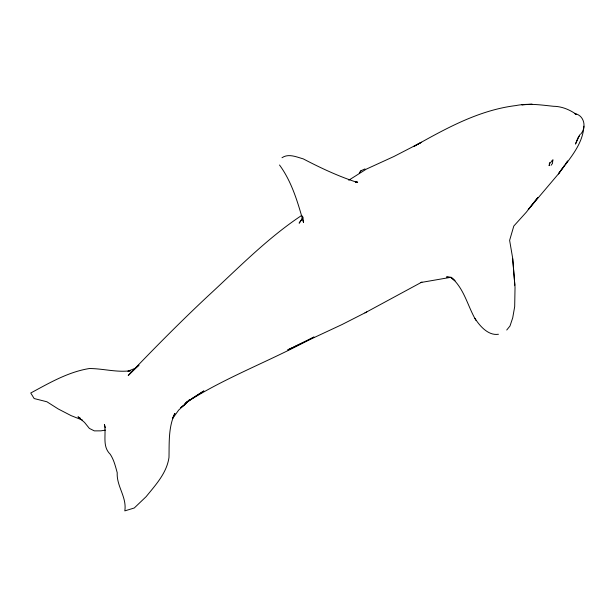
<?xml version="1.0" encoding="UTF-8"?>
<svg xmlns="http://www.w3.org/2000/svg" width="615" height="615" viewBox="0 0 615 615"><rect width="100%" height="100%" fill="white"/><g stroke="black" fill="none" stroke-linecap="round" stroke-linejoin="round"><path stroke-width="0.92" d="M302.457 216.18L302.357 219.332L302.749 217.818L299.136 223.191L302.926 217.795M549.418 164.874L549.664 162.775L549.31 163.89L553.108 159.9L552.024 160.507M577.554 138.759L575.494 144.064L578.461 137.545M579.945 134.57L578.008 138.067L579.338 135.907M172.508 418.369L174.875 413.418C168.326 427.025 169.302 442.708 168.987 457.445C166.734 473.089 155.703 484.82 146.162 496.62L134.262 507.998L124.814 510.88C126.99 497.081 116.435 486.273 117.219 472.72C115.436 466.324 113.929 459.759 110.162 454.178C101.836 446.052 106.541 434.436 104.396 424.481L105.419 427.779M580.675 134.185C586.718 127.513 584.427 115.305 574.779 113.606L576.401 114.475C569.767 109.67 561.741 106.357 553.469 106.287C540.962 104.973 528.346 103.051 515.862 105.572C478.716 110.123 445.591 128.658 413.488 146.647L421.49 142.257L393.923 156.494L366.309 169.133L348.767 180.218M360.913 170.786L359.321 173.199L360.913 170.786L364.995 168.917M564.524 165.489L558.405 173.945L528.216 209.6L537.825 197.584L526.294 212.221L513.802 226.043L509.62 240.357L512.726 258.485L514.855 285.252M565.577 164.028L567.676 161.107M172.661 418.431L178.665 410.097L185.161 404.209L180.802 407.56M562.756 167.91L558.405 173.945C568.691 159.777 582.935 144.686 583.873 126.206M563.847 166.404L567.66 161.122M506.729 330.024L509.989 326.004L512.71 317.863L514.686 306.608L515.032 287.374L512.679 258.861M551.101 165.274L552.508 163.382L552.731 160.807M180.864 407.553L185.338 404.193L189.482 399.788L184.638 404.147L192.264 398.343L203.888 390.925L186.291 402.402M301.75 215.381C267.148 238.32 238.082 268.355 207.655 296.338C180.356 321.891 154.065 348.482 128.22 375.496L138.982 365.149L135.031 368.354L127.889 371.26M185.792 402.794C226.189 376.726 272.076 360.428 314.034 337.012L293.693 346.96M364.956 312.881L421.952 282.047M281.985 157.74C288.489 153.258 296.492 156.986 303.257 158.878C320.784 168.041 338.811 176.497 357.669 182.54M366.801 311.936L341.971 324.574L287.774 349.866L291.994 347.79M498.442 334.26C488.341 335.875 479.792 326.073 474.911 318.324M128.72 371.106L130.388 370.807M355.409 182.186L357.292 181.848L355.539 181.986M420.591 282.554L451.179 277.25L446.559 276.95L451.556 277.711L455.092 280.794M105.388 430.123L100.891 430.854L94.341 430.877L89.375 428.424L84.555 422.451L77.982 416.809L80.411 418.231M130.334 370.745C116.689 372.621 103.02 368.539 89.344 368.531C68.165 371.937 49.377 382.961 30.75 393L34.156 398.551L46.917 401.772L58.217 408.952L71.171 415.663L82.564 420.153M453.862 279.848L451.179 277.611L451.556 277.711C464.463 288.965 467.654 306.385 476.102 320.553M279.518 165.012C291.933 181.963 297.86 202.581 303.495 222.499L302.611 216.28M549.472 164.305L549.164 165.604L549.472 164.305M526.117 104.504L521.843 104.781L532.198 104.273L526.117 104.504"/></g></svg>
